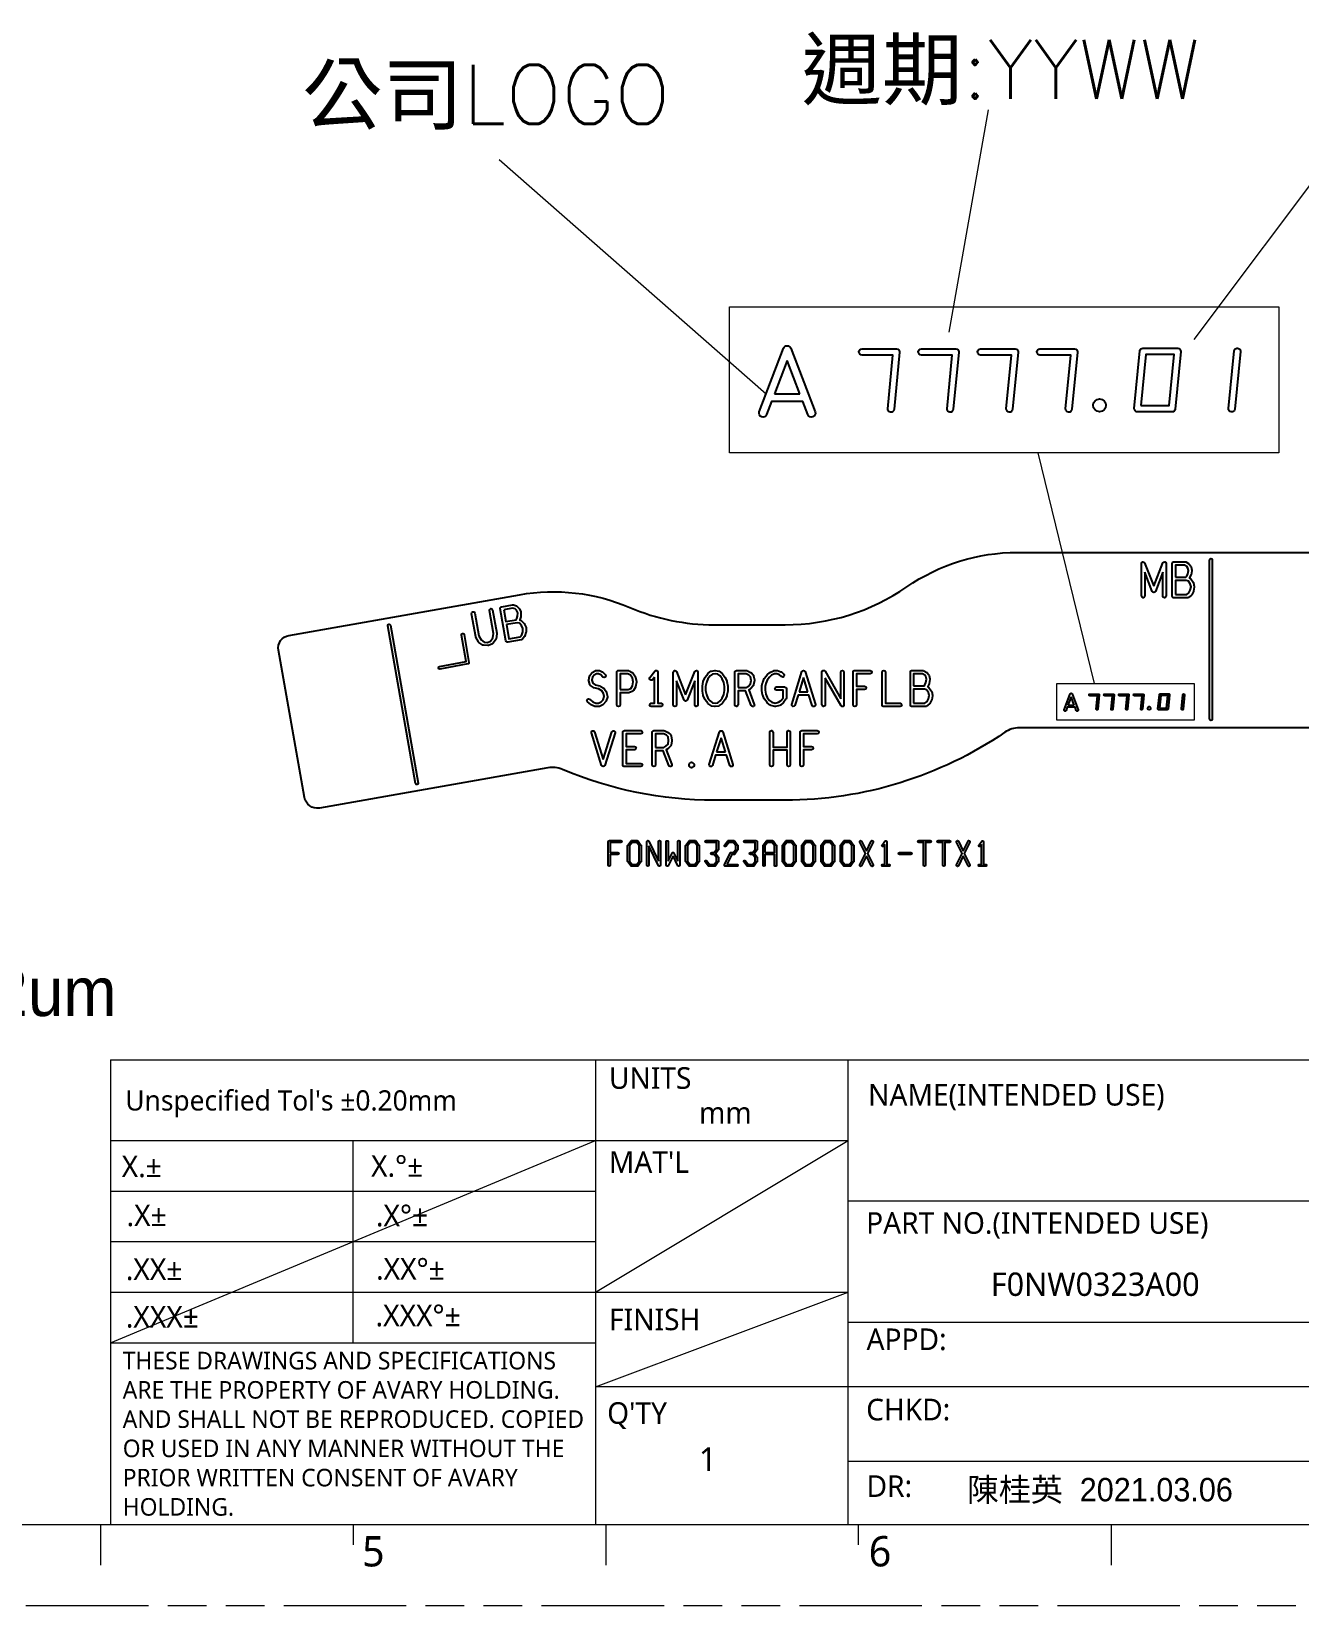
# Model space of a CAD drawing. Extents: x 3103 to 3424, y -52 to 175.
# Drawn here: x 3263.3 to 3361.6, y -52.4 to 69.6 of the extents above; entities that cross this region are included whole.
import ezdxf

# ---------------------------------------------------------------- set-up
doc = ezdxf.new("R2010")
doc.units = 0
doc.linetypes.add('PHANTOM', pattern=[29.5, 9.5, -1.5, 3, -1.5, 3, -1.5, 9.5])
doc.layers.get('0').update_dxf_attribs({"lineweight": 5})
doc.layers.add('0PAPERF', color=2, linetype='PHANTOM', lineweight=5, plot=False)
doc.layers.add('DIM', color=3, linetype='Continuous', lineweight=5)
doc.layers.add('備註', color=1, linetype='Continuous', lineweight=5)
doc.layers.add('gbr-dxf_layer0', color=7, linetype='Continuous')
doc.layers.add('gbr-outline-dxf_layer1', color=2, linetype='Continuous')
doc.styles.get("Standard").update_dxf_attribs({"font": 'txt.shx'})

msp = doc.modelspace()

# ---------------------------------------------------------------- linework, layer by layer
at = {"color": 0}
for p, q in [((3269.38, -10.12), (3269.38, -46.17)), ((3268.6, -46.17), (3268.6, -49.31)), ((3327.38, -46.17), (3327.38, -47.74)), ((3346.98, -46.17), (3346.98, -49.31))]:
    msp.add_line(p, q, dxfattribs=at)
for p, q in [((3269.38, -32.06), (3307, -32.06)), ((3365.01, -35.48), (3307, -35.48)), ((3326.6, -41.24), (3365.01, -41.24)), ((3111.83, -46.17), (3414.39, -46.17)), ((3288.19, -46.17), (3288.19, -47.74)), ((3307.79, -46.17), (3307.79, -49.31))]:
    msp.add_line(p, q)
msp.add_lwpolyline([(3326.6, -10.12), (3414.39, -10.12), (3414.39, -21.09), (3326.6, -21.09)], close=True)
at = {"layer": '0PAPERF'}
msp.add_line((3102.82, -52.44), (3424.27, -52.44), dxfattribs=at)
at = {"layer": 'gbr-dxf_layer0'}
for p, q in [((3321.86, 44.1), (3320.88, 41.53)), ((3322.84, 41.53), (3321.86, 44.1)), ((3320.88, 41.53), (3322.84, 41.53)), ((3323.13, 19.51), (3322.79, 18.41)), ((3322.79, 18.41), (3323.47, 18.41)), ((3323.47, 18.41), (3323.13, 19.51)), ((3343.89, 18.01), (3343.64, 17.37)), ((3343.64, 17.37), (3344.13, 17.37)), ((3344.13, 17.37), (3343.89, 18.01)), ((3316.74, 14.85), (3316.39, 13.75)), ((3317.08, 13.75), (3316.74, 14.85)), ((3316.39, 13.75), (3317.08, 13.75))]:
    msp.add_line(p, q, dxfattribs=at)
at = {"layer": 'gbr-dxf_layer0', "linetype": 'Continuous'}
for points in [[(3319.7, 40.12), (3321.58, 45.06, -0.687327), (3322.14, 45.06), (3324.03, 40.12, -0.998801), (3323.46, 39.91), (3323.07, 40.92), (3320.65, 40.92), (3320.26, 39.91, -0.996405)], [(3327.67, 44.52, -1), (3327.67, 45.01), (3330.34, 45.01, -0.444842), (3330.58, 44.74), (3330.15, 40.32, -1), (3329.66, 40.36), (3330.07, 44.52)], [(3332.27, 44.52, -1), (3332.27, 45.01), (3334.94, 45.01, -0.444842), (3335.18, 44.74), (3334.75, 40.32, -1), (3334.26, 40.36), (3334.67, 44.52)], [(3336.87, 44.52, -1), (3336.87, 45.01), (3339.54, 45.01, -0.444842), (3339.78, 44.74), (3339.35, 40.32, -1), (3338.86, 40.36), (3339.27, 44.52)], [(3341.47, 44.52, -1), (3341.47, 45.01), (3344.14, 45.01, -0.444842), (3344.38, 44.74), (3343.95, 40.32, -1), (3343.46, 40.36), (3343.87, 44.52)], [(3348.78, 40.38), (3349.22, 44.84, -0.386762), (3349.46, 45.06), (3352.15, 45.06, -0.444408), (3352.39, 44.79), (3351.96, 40.33, -0.386982), (3351.71, 40.11), (3349.03, 40.11, -0.444496)], [(3356.09, 40.38), (3356.53, 44.84, -1), (3357.02, 44.79), (3356.58, 40.33, -0.999988)], [(3351.73, 25.83), (3351.73, 28.37, -0.414228), (3351.86, 28.49), (3352.71, 28.49, -0.131409), (3352.78, 28.48), (3353, 28.35, -0.103821), (3353.04, 28.31), (3353.16, 28.15, -0.100684), (3353.19, 28.1), (3353.25, 27.85, -0.115176), (3353.25, 27.79), (3353.19, 27.49, -0.053996), (3353.18, 27.47), (3353.08, 27.26, -0.05895), (3353.07, 27.23), (3353.11, 27.22, -0.143041), (3353.16, 27.17), (3353.35, 26.92, -0.108813), (3353.38, 26.87), (3353.44, 26.57, -0.106419), (3353.44, 26.52), (3353.38, 26.22, -0.063512), (3353.37, 26.19), (3353.24, 25.94, -0.115791), (3353.2, 25.89), (3352.98, 25.73, -0.165512), (3352.9, 25.7), (3351.86, 25.7, -0.414228)], [(3354.63, 28.64, -1), (3354.83, 28.64), (3354.83, 16.29, -1), (3354.63, 16.29)], [(3297.39, 24.47, -1), (3297.64, 24.52), (3297.96, 22.74), (3298.12, 22.43), (3298.36, 22.27), (3298.62, 22.24), (3298.86, 22.35), (3299.03, 22.59), (3299.08, 22.94), (3298.77, 24.71, -1), (3299.02, 24.76), (3299.34, 22.97, -0.081568), (3299.34, 22.92), (3299.28, 22.53, -0.117259), (3299.26, 22.47), (3299.05, 22.18, -0.132094), (3299, 22.14), (3298.7, 22, -0.131979), (3298.64, 21.99), (3298.31, 22.02, -0.133537), (3298.25, 22.04), (3297.95, 22.24, -0.117518), (3297.91, 22.29), (3297.72, 22.64, -0.081728), (3297.71, 22.68)], [(3299.61, 24.86, -0.415238), (3299.72, 25.01), (3300.56, 25.16, -0.131106), (3300.63, 25.15), (3300.87, 25.07, -0.103056), (3300.91, 25.04), (3301.06, 24.9, -0.100913), (3301.09, 24.85), (3301.2, 24.62, -0.114644), (3301.21, 24.56), (3301.2, 24.26, -0.05365), (3301.2, 24.23), (3301.14, 24, -0.058939), (3301.13, 23.98), (3301.17, 23.97, -0.142814), (3301.23, 23.94), (3301.47, 23.72, -0.109602), (3301.5, 23.67), (3301.61, 23.39, -0.106344), (3301.62, 23.34), (3301.61, 23.04, -0.06441), (3301.6, 23.01), (3301.52, 22.74, -0.115927), (3301.49, 22.69), (3301.3, 22.48, -0.165119), (3301.23, 22.44), (3300.2, 22.26, -0.414822), (3300.05, 22.36)], [(3290.89, 23.54, -1), (3291.09, 23.57), (3293.24, 11.33, -1), (3293.04, 11.3)], [(3294.9, 20.38), (3296.96, 20.75), (3296.6, 22.81, -1), (3296.8, 22.85), (3297.18, 20.68, -0.414232), (3297.1, 20.57), (3294.93, 20.18, -1)], [(3306.38, 17.64, -1), (3306.54, 17.83), (3306.78, 17.63), (3307.03, 17.52), (3307.23, 17.52), (3307.43, 17.63), (3307.59, 17.8), (3307.66, 18.04), (3307.61, 18.28), (3307.48, 18.49), (3307.24, 18.63), (3306.88, 18.71, -0.109433), (3306.83, 18.74), (3306.61, 18.9, -0.154391), (3306.56, 18.97), (3306.47, 19.26, -0.132254), (3306.47, 19.33), (3306.53, 19.63, -0.108874), (3306.55, 19.67), (3306.71, 19.89, -0.103236), (3306.75, 19.92), (3306.97, 20.05, -0.131409), (3307.03, 20.06), (3307.26, 20.06, -0.091696), (3307.3, 20.06), (3307.52, 19.97, -0.120075), (3307.57, 19.94), (3307.76, 19.73, -1), (3307.57, 19.56), (3307.4, 19.74), (3307.23, 19.81), (3307.07, 19.81), (3306.9, 19.71), (3306.77, 19.54), (3306.72, 19.31), (3306.79, 19.08), (3306.96, 18.95), (3307.32, 18.88, -0.080052), (3307.35, 18.86), (3307.64, 18.69, -0.120623), (3307.68, 18.65), (3307.84, 18.4, -0.087313), (3307.86, 18.36), (3307.92, 18.06, -0.132213), (3307.92, 17.99), (3307.82, 17.7, -0.106211), (3307.8, 17.65), (3307.6, 17.44, -0.09468), (3307.57, 17.41), (3307.31, 17.28, -0.117009), (3307.26, 17.27), (3307, 17.27, -0.106001), (3306.95, 17.28), (3306.66, 17.41, -0.07002), (3306.63, 17.43)], [(3308.65, 17.4), (3308.65, 19.94, -0.414228), (3308.78, 20.06), (3309.54, 20.06, -0.117009), (3309.6, 20.05), (3309.85, 19.92, -0.136105), (3309.9, 19.88), (3310.09, 19.58, -0.098383), (3310.11, 19.54), (3310.18, 19.2, -0.093016), (3310.18, 19.15), (3310.11, 18.81, -0.09444), (3310.09, 18.77), (3309.94, 18.52, -0.150069), (3309.88, 18.47), (3309.59, 18.34, -0.106159), (3309.54, 18.33), (3308.91, 18.33), (3308.91, 17.4, -1)], [(3315.29, 18.5), (3315.29, 18.84, -0.047589), (3315.29, 18.86), (3315.35, 19.2, -0.056334), (3315.36, 19.23), (3315.49, 19.52, -0.060577), (3315.51, 19.55), (3315.7, 19.8, -0.069916), (3315.72, 19.83), (3315.94, 20, -0.12235), (3316, 20.02), (3316.25, 20.06, -0.082988), (3316.29, 20.06), (3316.55, 20.02, -0.122351), (3316.6, 20), (3316.83, 19.83, -0.069916), (3316.85, 19.8), (3317.04, 19.55, -0.060578), (3317.06, 19.52), (3317.18, 19.23, -0.056315), (3317.19, 19.2), (3317.26, 18.86, -0.047602), (3317.26, 18.84), (3317.26, 18.5, -0.047589), (3317.26, 18.47), (3317.19, 18.14, -0.056334), (3317.18, 18.11), (3317.06, 17.81, -0.060577), (3317.04, 17.79), (3316.85, 17.53, -0.069916), (3316.83, 17.51), (3316.6, 17.34, -0.12235), (3316.55, 17.31), (3316.29, 17.27, -0.082988), (3316.25, 17.27), (3316, 17.31, -0.122351), (3315.94, 17.34), (3315.72, 17.51, -0.069916), (3315.7, 17.53), (3315.51, 17.79, -0.060578), (3315.49, 17.81), (3315.36, 18.11, -0.056315), (3315.35, 18.14), (3315.29, 18.47, -0.047602)], [(3317.8, 17.4), (3317.8, 19.94, -0.414228), (3317.92, 20.06), (3318.72, 20.06, -0.117009), (3318.78, 20.05), (3319.03, 19.92, -0.089098), (3319.06, 19.9), (3319.22, 19.73, -0.143893), (3319.26, 19.66), (3319.32, 19.33, -0.093016), (3319.32, 19.28), (3319.26, 18.94, -0.13859), (3319.23, 18.88), (3319.04, 18.67, -0.081078), (3319, 18.64), (3318.88, 18.57), (3319.31, 17.44, -1), (3319.08, 17.35), (3318.63, 18.5), (3318.05, 18.5), (3318.05, 17.4, -1)], [(3319.89, 18.54), (3319.89, 18.84, -0.062483), (3319.9, 18.87), (3319.96, 19.12, -0.041311), (3319.97, 19.14), (3320.09, 19.44, -0.060577), (3320.11, 19.46), (3320.3, 19.72, -0.050694), (3320.32, 19.74), (3320.51, 19.91, -0.066258), (3320.53, 19.92), (3320.79, 20.05, -0.117009), (3320.85, 20.06), (3321.07, 20.06, -0.081089), (3321.11, 20.06), (3321.36, 19.97, -0.102423), (3321.41, 19.95), (3321.6, 19.78, -1), (3321.43, 19.59), (3321.26, 19.74), (3321.05, 19.81), (3320.88, 19.81), (3320.66, 19.7), (3320.49, 19.55), (3320.32, 19.32), (3320.2, 19.05), (3320.15, 18.82), (3320.15, 18.55), (3320.21, 18.24), (3320.32, 17.97), (3320.49, 17.74), (3320.68, 17.6), (3320.94, 17.53), (3321.2, 17.6), (3321.39, 17.74), (3321.54, 17.95), (3321.54, 18.54), (3321.04, 18.54, -1), (3321.04, 18.79), (3321.67, 18.79, -0.414228), (3321.8, 18.67), (3321.8, 17.91, -0.162307), (3321.77, 17.83), (3321.58, 17.58, -0.069939), (3321.56, 17.55), (3321.34, 17.38, -0.098883), (3321.29, 17.36), (3320.97, 17.27, -0.130955), (3320.91, 17.27), (3320.59, 17.36, -0.098885), (3320.55, 17.38), (3320.32, 17.55, -0.069951), (3320.3, 17.58), (3320.11, 17.83, -0.060578), (3320.09, 17.86), (3319.97, 18.15, -0.056315), (3319.96, 18.18), (3319.9, 18.52, -0.047602)], [(3322.22, 17.44), (3323.01, 19.98, -0.735208), (3323.25, 19.98), (3324.05, 17.44, -1), (3323.8, 17.36), (3323.55, 18.16), (3322.71, 18.16), (3322.46, 17.36, -1)], [(3326.97, 17.4), (3326.97, 19.94, -0.414228), (3327.1, 20.06), (3328.31, 20.06, -1), (3328.31, 19.81), (3327.23, 19.81), (3327.23, 18.84), (3327.86, 18.84, -1), (3327.86, 18.58), (3327.23, 18.58), (3327.23, 17.4, -1)], [(3329.23, 17.4), (3329.23, 19.94, -1), (3329.48, 19.94), (3329.48, 17.52), (3330.62, 17.52, -1), (3330.62, 17.27), (3329.35, 17.27, -0.414228)], [(3331.42, 17.4), (3331.42, 19.94, -0.414228), (3331.55, 20.06), (3332.4, 20.06, -0.131409), (3332.47, 20.05), (3332.69, 19.92, -0.103821), (3332.73, 19.89), (3332.85, 19.72, -0.100684), (3332.87, 19.67), (3332.94, 19.42, -0.115176), (3332.94, 19.36), (3332.88, 19.06, -0.053996), (3332.87, 19.04), (3332.77, 18.83, -0.05895), (3332.76, 18.8), (3332.8, 18.79, -0.143041), (3332.85, 18.74), (3333.04, 18.49, -0.108813), (3333.07, 18.44), (3333.13, 18.14, -0.106419), (3333.13, 18.09), (3333.07, 17.79, -0.063512), (3333.06, 17.76), (3332.93, 17.51, -0.115791), (3332.89, 17.47), (3332.67, 17.3, -0.165512), (3332.59, 17.27), (3331.55, 17.27, -0.414228)], [(3343.35, 17.01), (3343.82, 18.25, -0.687327), (3343.96, 18.25), (3344.43, 17.01, -0.998801), (3344.29, 16.96), (3344.19, 17.21), (3343.58, 17.21), (3343.49, 16.96, -0.996405)], [(3345.34, 18.11, -1), (3345.34, 18.24), (3346.01, 18.24, -0.444842), (3346.07, 18.17), (3345.96, 17.06, -1), (3345.84, 17.07), (3345.94, 18.11)], [(3346.49, 18.11, -1), (3346.49, 18.24), (3347.16, 18.24, -0.444842), (3347.22, 18.17), (3347.11, 17.06, -1), (3346.99, 17.07), (3347.09, 18.11)], [(3347.64, 18.11, -1), (3347.64, 18.24), (3348.31, 18.24, -0.444842), (3348.37, 18.17), (3348.26, 17.06, -1), (3348.14, 17.07), (3348.24, 18.11)], [(3348.79, 18.11, -1), (3348.79, 18.24), (3349.46, 18.24, -0.444842), (3349.52, 18.17), (3349.41, 17.06, -1), (3349.29, 17.07), (3349.39, 18.11)], [(3350.62, 17.08), (3350.73, 18.19, -0.386762), (3350.79, 18.25), (3351.46, 18.25, -0.444408), (3351.52, 18.18), (3351.41, 17.07, -0.386982), (3351.35, 17.01), (3350.68, 17.01, -0.444496)], [(3352.44, 17.08), (3352.55, 18.19, -1), (3352.68, 18.18), (3352.57, 17.07, -0.999988)], [(3309.12, 12.74), (3309.12, 15.28, -0.414228), (3309.24, 15.4), (3310.51, 15.4, -1), (3310.51, 15.15), (3309.37, 15.15), (3309.37, 14.18), (3310.01, 14.18, -1), (3310.01, 13.92), (3309.37, 13.92), (3309.37, 12.86), (3310.51, 12.86, -1), (3310.51, 12.61), (3309.24, 12.61, -0.414228)], [(3311.4, 12.74), (3311.4, 15.28, -0.414228), (3311.53, 15.4), (3312.32, 15.4, -0.117009), (3312.38, 15.39), (3312.63, 15.26, -0.089098), (3312.67, 15.24), (3312.83, 15.07, -0.143893), (3312.86, 15), (3312.92, 14.66, -0.093016), (3312.92, 14.62), (3312.86, 14.28, -0.13859), (3312.83, 14.22), (3312.64, 14.01, -0.081078), (3312.61, 13.98), (3312.48, 13.91), (3312.92, 12.78, -1), (3312.68, 12.69), (3312.24, 13.84), (3311.66, 13.84), (3311.66, 12.74, -1)], [(3315.82, 12.77), (3316.62, 15.31, -0.735208), (3316.86, 15.31), (3317.65, 12.77, -1), (3317.41, 12.7), (3317.16, 13.5), (3316.31, 13.5), (3316.06, 12.7, -1)], [(3320.51, 12.74), (3320.51, 15.28, -1), (3320.77, 15.28), (3320.77, 14.13), (3321.85, 14.13), (3321.85, 15.28, -1), (3322.1, 15.28), (3322.1, 12.74, -1), (3321.85, 12.74), (3321.85, 13.88), (3320.77, 13.88), (3320.77, 12.74, -1)], [(3322.86, 12.74), (3322.86, 15.28, -0.414228), (3322.99, 15.4), (3324.2, 15.4, -1), (3324.2, 15.15), (3323.12, 15.15), (3323.12, 14.18), (3323.75, 14.18, -1), (3323.75, 13.92), (3323.12, 13.92), (3323.12, 12.74, -1)], [(3314.26, 12.69), (3314.26, 12.78, -0.252286), (3314.32, 12.88), (3314.38, 12.93, -0.301775), (3314.52, 12.93), (3314.58, 12.88, -0.252194), (3314.64, 12.78), (3314.64, 12.69, -0.252286), (3314.58, 12.59), (3314.52, 12.55, -0.302407), (3314.38, 12.55), (3314.32, 12.59, -0.252286)], [(3307.99, 4.96), (3307.99, 6.79, -0.414239), (3308.07, 6.87), (3308.96, 6.87, -1), (3308.96, 6.72), (3308.14, 6.72), (3308.14, 5.95), (3308.74, 5.95, -1), (3308.74, 5.8), (3308.14, 5.8), (3308.14, 4.96, -1)], [(3309.49, 5.26), (3309.49, 6.49, -0.159612), (3309.51, 6.53), (3309.73, 6.84, -0.240361), (3309.79, 6.87), (3310.24, 6.87, -0.240361), (3310.3, 6.84), (3310.52, 6.53, -0.159612), (3310.54, 6.49), (3310.54, 5.26, -0.159612), (3310.52, 5.22), (3310.3, 4.91, -0.240361), (3310.24, 4.88), (3309.79, 4.88, -0.240361), (3309.73, 4.91), (3309.51, 5.22, -0.159612)], [(3313.99, 5.26), (3313.99, 6.49, -0.159612), (3314.01, 6.53), (3314.23, 6.84, -0.240361), (3314.29, 6.87), (3314.74, 6.87, -0.240361), (3314.8, 6.84), (3315.02, 6.53, -0.159612), (3315.04, 6.49), (3315.04, 5.26, -0.159612), (3315.02, 5.22), (3314.8, 4.91, -0.240361), (3314.74, 4.88), (3314.29, 4.88, -0.240361), (3314.23, 4.91), (3314.01, 5.22, -0.159612)], [(3315.51, 5.22, -1), (3315.63, 5.31), (3315.83, 5.03), (3316.2, 5.03), (3316.38, 5.29), (3316.38, 5.54), (3316.2, 5.8), (3316.01, 5.8, -1), (3316.01, 5.95), (3316.2, 5.95), (3316.38, 6.21), (3316.38, 6.72), (3315.57, 6.72, -1), (3315.57, 6.87), (3316.46, 6.87, -0.414239), (3316.54, 6.79), (3316.54, 6.18, -0.159612), (3316.52, 6.14), (3316.33, 5.88), (3316.52, 5.61, -0.159612), (3316.54, 5.57), (3316.54, 5.26, -0.159612), (3316.52, 5.22), (3316.3, 4.91, -0.240361), (3316.24, 4.88), (3315.79, 4.88, -0.240361), (3315.73, 4.91)], [(3318.51, 5.22, -1), (3318.63, 5.31), (3318.83, 5.03), (3319.2, 5.03), (3319.38, 5.29), (3319.38, 5.54), (3319.2, 5.8), (3319.01, 5.8, -1), (3319.01, 5.95), (3319.2, 5.95), (3319.38, 6.21), (3319.38, 6.72), (3318.57, 6.72, -1), (3318.57, 6.87), (3319.46, 6.87, -0.414239), (3319.54, 6.79), (3319.54, 6.18, -0.159612), (3319.52, 6.14), (3319.33, 5.88), (3319.52, 5.61, -0.159612), (3319.54, 5.57), (3319.54, 5.26, -0.159612), (3319.52, 5.22), (3319.3, 4.91, -0.240361), (3319.24, 4.88), (3318.79, 4.88, -0.240361), (3318.73, 4.91)], [(3319.99, 4.96), (3319.99, 6.49, -0.159612), (3320.01, 6.53), (3320.23, 6.84, -0.240361), (3320.29, 6.87), (3320.74, 6.87, -0.240361), (3320.8, 6.84), (3321.02, 6.53, -0.159612), (3321.04, 6.49), (3321.04, 4.96, -1), (3320.88, 4.96), (3320.88, 5.8), (3320.14, 5.8), (3320.14, 4.96, -1)], [(3321.49, 5.26), (3321.49, 6.49, -0.159612), (3321.51, 6.53), (3321.73, 6.84, -0.240361), (3321.79, 6.87), (3322.24, 6.87, -0.240361), (3322.3, 6.84), (3322.52, 6.53, -0.159612), (3322.54, 6.49), (3322.54, 5.26, -0.159612), (3322.52, 5.22), (3322.3, 4.91, -0.240361), (3322.24, 4.88), (3321.79, 4.88, -0.240361), (3321.73, 4.91), (3321.51, 5.22, -0.159612)], [(3322.99, 5.26), (3322.99, 6.49, -0.159612), (3323.01, 6.53), (3323.23, 6.84, -0.240361), (3323.29, 6.87), (3323.74, 6.87, -0.240361), (3323.8, 6.84), (3324.02, 6.53, -0.159612), (3324.04, 6.49), (3324.04, 5.26, -0.159612), (3324.02, 5.22), (3323.8, 4.91, -0.240361), (3323.74, 4.88), (3323.29, 4.88, -0.240361), (3323.23, 4.91), (3323.01, 5.22, -0.159612)], [(3324.49, 5.26), (3324.49, 6.49, -0.159612), (3324.51, 6.53), (3324.73, 6.84, -0.240361), (3324.79, 6.87), (3325.24, 6.87, -0.240361), (3325.3, 6.84), (3325.52, 6.53, -0.159612), (3325.54, 6.49), (3325.54, 5.26, -0.159612), (3325.52, 5.22), (3325.3, 4.91, -0.240361), (3325.24, 4.88), (3324.79, 4.88, -0.240361), (3324.73, 4.91), (3324.51, 5.22, -0.159612)], [(3325.99, 5.26), (3325.99, 6.49, -0.159612), (3326.01, 6.53), (3326.23, 6.84, -0.240361), (3326.29, 6.87), (3326.74, 6.87, -0.240361), (3326.8, 6.84), (3327.02, 6.53, -0.159612), (3327.04, 6.49), (3327.04, 5.26, -0.159612), (3327.02, 5.22), (3326.8, 4.91, -0.240361), (3326.74, 4.88), (3326.29, 4.88, -0.240361), (3326.23, 4.91), (3326.01, 5.22, -0.159612)], [(3332.07, 6.72, -1), (3332.07, 6.87), (3332.96, 6.87, -1), (3332.96, 6.72), (3332.59, 6.72), (3332.59, 4.96, -1), (3332.44, 4.96), (3332.44, 6.72)], [(3333.57, 6.72, -1), (3333.57, 6.87), (3334.46, 6.87, -1), (3334.46, 6.72), (3334.09, 6.72), (3334.09, 4.96, -1), (3333.94, 4.96), (3333.94, 6.72)], [(3330.57, 5.8, -1), (3330.57, 5.95), (3331.46, 5.95, -1), (3331.46, 5.8)]]:
    msp.add_lwpolyline(points, format="xyb", close=True, dxfattribs=at)
for points in [[(3349.3, 40.61), (3351.48, 40.61), (3351.87, 44.57), (3349.69, 44.57)], [(3351.98, 27.31), (3352.79, 27.31), (3352.86, 27.38), (3352.94, 27.56), (3353, 27.81), (3352.94, 28.01), (3352.85, 28.14), (3352.68, 28.24), (3351.98, 28.24)], [(3351.98, 25.95), (3352.86, 25.95), (3353.02, 26.08), (3353.13, 26.29), (3353.19, 26.55), (3353.13, 26.79), (3352.98, 26.99), (3352.82, 27.05), (3351.98, 27.05)], [(3299.89, 24.78), (3300.05, 23.87), (3300.84, 24), (3300.9, 24.09), (3300.95, 24.28), (3300.96, 24.54), (3300.87, 24.73), (3300.76, 24.84), (3300.57, 24.9)], [(3300.09, 23.62), (3300.28, 22.53), (3301.15, 22.68), (3301.29, 22.84), (3301.36, 23.06), (3301.36, 23.32), (3301.27, 23.55), (3301.09, 23.73), (3300.91, 23.76)], [(3308.91, 18.58), (3309.52, 18.58), (3309.74, 18.68), (3309.87, 18.88), (3309.92, 19.18), (3309.87, 19.47), (3309.71, 19.71), (3309.51, 19.81), (3308.91, 19.81)], [(3315.54, 18.51), (3315.6, 18.2), (3315.72, 17.93), (3315.89, 17.7), (3316.07, 17.56), (3316.27, 17.53), (3316.48, 17.56), (3316.66, 17.7), (3316.83, 17.93), (3316.94, 18.2), (3317, 18.51), (3317, 18.82), (3316.94, 19.14), (3316.83, 19.41), (3316.66, 19.64), (3316.48, 19.77), (3316.27, 19.81), (3316.07, 19.77), (3315.89, 19.64), (3315.72, 19.41), (3315.6, 19.14), (3315.54, 18.82)], [(3318.05, 18.75), (3318.68, 18.75), (3318.86, 18.85), (3319.01, 19.02), (3319.07, 19.3), (3319.01, 19.58), (3318.89, 19.71), (3318.69, 19.81), (3318.05, 19.81)], [(3331.67, 18.88), (3332.48, 18.88), (3332.55, 18.95), (3332.63, 19.13), (3332.68, 19.38), (3332.63, 19.59), (3332.54, 19.71), (3332.37, 19.81), (3331.67, 19.81)], [(3331.67, 17.52), (3332.55, 17.52), (3332.71, 17.65), (3332.82, 17.86), (3332.88, 18.12), (3332.82, 18.36), (3332.67, 18.56), (3332.51, 18.62), (3331.67, 18.62)], [(3350.75, 17.14), (3351.29, 17.14), (3351.39, 18.13), (3350.84, 18.13)], [(3311.66, 14.09), (3312.29, 14.09), (3312.46, 14.19), (3312.62, 14.36), (3312.67, 14.64), (3312.62, 14.92), (3312.5, 15.05), (3312.29, 15.15), (3311.66, 15.15)], [(3309.64, 5.29), (3309.83, 5.03), (3310.2, 5.03), (3310.38, 5.29), (3310.38, 6.46), (3310.2, 6.72), (3309.83, 6.72), (3309.64, 6.46)], [(3314.14, 5.29), (3314.33, 5.03), (3314.7, 5.03), (3314.88, 5.29), (3314.88, 6.46), (3314.7, 6.72), (3314.33, 6.72), (3314.14, 6.46)], [(3320.14, 5.95), (3320.88, 5.95), (3320.88, 6.46), (3320.7, 6.72), (3320.33, 6.72), (3320.14, 6.46)], [(3321.64, 5.29), (3321.83, 5.03), (3322.2, 5.03), (3322.38, 5.29), (3322.38, 6.46), (3322.2, 6.72), (3321.83, 6.72), (3321.64, 6.46)], [(3323.14, 5.29), (3323.33, 5.03), (3323.7, 5.03), (3323.88, 5.29), (3323.88, 6.46), (3323.7, 6.72), (3323.33, 6.72), (3323.14, 6.46)], [(3324.64, 5.29), (3324.83, 5.03), (3325.2, 5.03), (3325.38, 5.29), (3325.38, 6.46), (3325.2, 6.72), (3324.83, 6.72), (3324.64, 6.46)], [(3326.14, 5.29), (3326.33, 5.03), (3326.7, 5.03), (3326.88, 5.29), (3326.88, 6.46), (3326.7, 6.72), (3326.33, 6.72), (3326.14, 6.46)]]:
    msp.add_lwpolyline(points, close=True, dxfattribs=at)
for points in [[(3349.35, 25.83), (3349.35, 28.37, -0.83098), (3349.59, 28.41), (3350.3, 26.6)], [(3350.3, 26.6), (3351.01, 28.41, -0.83098), (3351.25, 28.37), (3351.25, 25.83, -1), (3351, 25.83), (3351, 27.69)], [(3349.6, 27.69), (3349.6, 25.83, -1), (3349.35, 25.83)], [(3351, 27.69), (3350.42, 26.2, -0.683355), (3350.18, 26.2), (3349.6, 27.69)], [(3311.22, 19.51), (3311.6, 20.01, -0.720771), (3311.83, 19.94), (3311.83, 17.52), (3312.08, 17.52, -1), (3312.08, 17.27), (3311.32, 17.27, -1), (3311.32, 17.52), (3311.57, 17.52), (3311.57, 19.56)], [(3311.57, 19.56), (3311.42, 19.35, -1), (3311.22, 19.51)], [(3313.03, 17.4), (3313.03, 19.94, -0.83098), (3313.28, 19.98), (3313.99, 18.17)], [(3313.99, 18.17), (3314.69, 19.98, -0.83098), (3314.94, 19.94), (3314.94, 17.4, -1), (3314.69, 17.4), (3314.69, 19.26)], [(3324.56, 17.4), (3324.56, 19.94, -0.768455), (3324.8, 20), (3326.02, 17.87)], [(3326.02, 17.87), (3326.02, 19.94, -1), (3326.27, 19.94), (3326.27, 17.4, -0.768455), (3326.04, 17.33), (3324.81, 19.46)], [(3313.29, 19.26), (3313.29, 17.4, -1), (3313.03, 17.4)], [(3314.69, 19.26), (3314.11, 17.77, -0.683355), (3313.87, 17.77), (3313.29, 19.26)], [(3324.81, 19.46), (3324.81, 17.4, -1), (3324.56, 17.4)], [(3306.68, 15.24, -1), (3306.92, 15.31), (3307.59, 13.16)], [(3307.59, 13.16), (3308.27, 15.31, -1), (3308.51, 15.24), (3307.71, 12.7, -0.735208), (3307.47, 12.7), (3306.68, 15.24)], [(3310.99, 4.96), (3310.99, 6.79, -0.796906), (3311.14, 6.83), (3311.88, 5.29)], [(3311.14, 6.46), (3311.14, 4.96, -1), (3310.99, 4.96)], [(3311.88, 5.29), (3311.88, 6.79, -1), (3312.04, 6.79), (3312.04, 4.96, -0.796906), (3311.89, 4.92), (3311.14, 6.46)], [(3312.49, 4.96), (3312.49, 6.79, -1), (3312.64, 6.79), (3312.64, 5.29)], [(3313.38, 5.29), (3313.38, 6.79, -1), (3313.54, 6.79), (3313.54, 4.96, -0.796906), (3313.39, 4.92), (3313.01, 5.7)], [(3317, 4.99), (3317.45, 5.91, -0.287727), (3317.51, 5.95), (3317.7, 5.95), (3317.88, 6.21), (3317.88, 6.46), (3317.7, 6.72), (3317.33, 6.72), (3317.13, 6.44, -1), (3317.01, 6.53), (3317.23, 6.84, -0.240361), (3317.29, 6.87), (3317.74, 6.87, -0.240361), (3317.8, 6.84), (3318.02, 6.53, -0.159612), (3318.04, 6.49), (3318.04, 6.18, -0.159612), (3318.02, 6.14), (3317.8, 5.83, -0.240361), (3317.74, 5.8), (3317.56, 5.8), (3317.19, 5.03)], [(3327.5, 4.99), (3327.93, 5.88), (3327.5, 6.76, -1), (3327.64, 6.83), (3328.01, 6.05)], [(3328.01, 6.05), (3328.39, 6.83, -1), (3328.53, 6.76), (3328.1, 5.88), (3328.53, 4.99, -1), (3328.39, 4.92), (3328.01, 5.7)], [(3329.23, 6.53), (3329.45, 6.84, -0.726915), (3329.59, 6.79), (3329.59, 5.03), (3329.74, 5.03, -1), (3329.74, 4.88), (3329.29, 4.88, -1), (3329.29, 5.03), (3329.44, 5.03), (3329.44, 6.56)], [(3329.44, 6.56), (3329.35, 6.44, -1), (3329.23, 6.53)], [(3335, 4.99), (3335.43, 5.88), (3335, 6.76, -1), (3335.14, 6.83), (3335.51, 6.05)], [(3335.51, 6.05), (3335.89, 6.83, -1), (3336.03, 6.76), (3335.6, 5.88), (3336.03, 4.99, -1), (3335.89, 4.92), (3335.51, 5.7)], [(3336.73, 6.53), (3336.95, 6.84, -0.726915), (3337.09, 6.79), (3337.09, 5.03), (3337.24, 5.03, -1), (3337.24, 4.88), (3336.79, 4.88, -1), (3336.79, 5.03), (3336.94, 5.03), (3336.94, 6.56)], [(3336.94, 6.56), (3336.85, 6.44, -1), (3336.73, 6.53)], [(3313.01, 5.7), (3312.64, 4.92, -0.796918), (3312.49, 4.96)], [(3312.64, 5.29), (3312.95, 5.91, -0.625713), (3313.08, 5.91), (3313.38, 5.29)], [(3317.19, 5.03), (3317.96, 5.03, -1), (3317.96, 4.88), (3317.07, 4.88, -0.554724), (3317, 4.99)], [(3328.01, 5.7), (3327.64, 4.92, -1), (3327.5, 4.99)], [(3335.51, 5.7), (3335.14, 4.92, -1), (3335, 4.99)]]:
    msp.add_lwpolyline(points, format="xyb", dxfattribs=at)
at = {"layer": 'gbr-dxf_layer0'}
for centre, radius in [((3346.09, 40.63), 0.496), ((3349.94, 17.14), 0.124)]:
    msp.add_circle(centre, radius, dxfattribs=at)
at = {"layer": 'gbr-outline-dxf_layer1', "linetype": 'Continuous'}
msp.add_lwpolyline([(3282.41, 21.63, -0.414233), (3283.22, 22.79), (3301.09, 25.94, -0.145892), (3309.66, 24.95, 0.101585), (3316.2, 23.61), (3321.7, 23.61, 0.152268), (3331.14, 26.55, -0.152268), (3339.72, 29.22), (3364.59, 29.22, -0.414215), (3365.59, 28.22), (3365.59, 16.62, -0.414215), (3364.59, 15.62), (3339.87, 15.62, 0.151039), (3338.74, 15.27, -0.151026), (3321.7, 10.01), (3316.2, 10.01, -0.100411), (3304.43, 12.39, 0.144694), (3303.31, 12.52), (3285.58, 9.4, -0.414157), (3284.43, 10.21)], format="xyb", close=True, dxfattribs=at)
at = {"layer": '備註', "linetype": 'Continuous'}
for p, q in [((3334.42, 46.3), (3337.47, 63.55)), ((3353.43, 45.73), (3366.06, 62.57)), ((3299.52, 59.69), (3320.23, 41.53)), ((3341.3, 36.95), (3345.67, 19.05))]:
    msp.add_line(p, q, dxfattribs=at)
at = {"layer": '備註', "color": 0}
for p, q in [((3269.38, -10.12), (3414.39, -10.12)), ((3307, -10.12), (3307, -46.17)), ((3326.6, -46.17), (3326.6, -10.12)), ((3269.38, -32.06), (3307, -16.39)), ((3269.38, -16.39), (3326.6, -16.39)), ((3288.19, -32.06), (3288.19, -16.39)), ((3307, -28.14), (3326.6, -16.39)), ((3269.38, -20.31), (3307, -20.31)), ((3269.38, -24.22), (3307, -24.22)), ((3269.38, -28.14), (3326.6, -28.14)), ((3307, -35.48), (3326.6, -28.14)), ((3414.39, -30.5), (3326.6, -30.5))]:
    msp.add_line(p, q, dxfattribs=at)
at = {"layer": '備註', "linetype": 'Continuous'}
for points in [[(3317.39, 48.26), (3359.99, 48.26), (3359.99, 36.95), (3317.39, 36.95)], [(3342.77, 19.05), (3353.42, 19.05), (3353.42, 16.22), (3342.77, 16.22)]]:
    msp.add_lwpolyline(points, close=True, dxfattribs=at)

# ---------------------------------------------------------------- texts
at = {"color": 0, "char_height": 1.6744, "attachment_point": 1}
for s, insert, width in [('{\\fMicrosoft JhengHei|b0|i0|c136|p0;UNITS}', (3308.04, -10.7), 7.7885), ('{\\fMicrosoft JhengHei|b0|i0|c136|p0;X.%%P}', (3270.25, -17.55), 7.7885), ('{\\fMicrosoft JhengHei|b0|i0|c136|p0;.X%%P}', (3270.63, -21.35), 2.845), ('{\\fMicrosoft JhengHei|b0|i0|c136|p0;.XX%%P}', (3270.57, -25.53), 7.7885), ('{\\fMicrosoft JhengHei|b0|i0|c136|p0;.XX%%D%%P}', (3289.98, -25.5), 7.7885), ('{\\fMicrosoft JhengHei|b0|i0|c136|p0;.XXX%%P}', (3270.57, -29.21), 7.7885), ('{\\fMicrosoft JhengHei|b0|i0|c136|p0;.XXX%%D%%P}', (3289.94, -29.11), 7.7885), ('{\\fMicrosoft JhengHei|b0|i0|c136|p0;FINISH}', (3308.05, -29.42), 7.7885), ("{\\fMicrosoft JhengHei|b0|i0|c136|p0;Q'TY}", (3307.9, -36.68), 5.7415)]:
    msp.add_mtext(s, dxfattribs=dict(at, insert=insert, width=width))
at = {"linetype": 'Continuous', "insert": (3337.66, -26.62), "char_height": 1.8144, "width": 17.9543, "attachment_point": 1, "bg_fill": 2}
msp.add_mtext('{\\fMicrosoft JhengHei|b0|i0|c136|p18;F0NW0323A00}', dxfattribs=at)
at = {"color": 3, "insert": (3270.33, -32.77), "char_height": 1.3608, "width": 36.2578, "attachment_point": 1}
msp.add_mtext('{\\fMicrosoft JhengHei|b0|i0|c136|p0;THESE DRAWINGS AND SPECIFICATIONS ARE THE PROPERTY OF AVARY HOLDING. AND SHALL NOT BE REPRODUCED. COPIED OR USED IN ANY MANNER WITHOUT THE PRIOR WRITTEN CONSENT OF AVARY HOLDING.}', dxfattribs=at)
at = {"linetype": 'Continuous', "insert": (3335.81, -42.55), "char_height": 1.8144, "width": 30.2325, "attachment_point": 1}
msp.add_mtext('{\\fPMingLiU|b0|i0|c136|p18;陳桂英  2021.03.06}', dxfattribs=at)
at = {"layer": 'DIM', "color": 0, "char_height": 2.3515, "width": 1.4316, "attachment_point": 1}
for s, insert in [('{\\fMicrosoft JhengHei|b0|i0|c136|p0;5}', (3288.89, -47.06)), ('{\\fMicrosoft JhengHei|b0|i0|c136|p0;6}', (3328.19, -47.06))]:
    msp.add_mtext(s, dxfattribs=dict(at, insert=insert))
at = {"layer": '備註', "color": 1, "linetype": 'Continuous', "attachment_point": 1}
for s, insert, char_height, width in [('週期:YYWW', (3322.98, 68.97), 4.574, 45.2301), ('公司LOGO', (3284.24, 67.03), 4.574, 34.6897), ('{\\fPMingLiU|b0|i0|c136|p18;最小線距76.2um}', (3232.73, -2.95), 3.78, 56.3931)]:
    msp.add_mtext(s, dxfattribs=dict(at, insert=insert, char_height=char_height, width=width))
at = {"layer": '備註', "color": 0, "attachment_point": 1}
for s, insert, char_height, width in [('{\\fMicrosoft JhengHei|b0|i0|c136|p0;NAME(INTENDED USE)}', (3328.14, -12), 1.6744, 33.1152), ('{\\fMicrosoft JhengHei|b0|i0|c136|p0;mm}', (3315.03, -13.39), 1.6744, 7.7885), ('{\\fMicrosoft JhengHei|b0|i0|c136|p0;X.%%D%%P}', (3289.59, -17.52), 1.6744, 7.7885), ("{\\fMicrosoft JhengHei|b0|i0|c136|p0;MAT'L}", (3308.03, -17.22), 1.6744, 7.7885), ('{\\fMicrosoft JhengHei|b0|i0|c136|p0;.X%%D%%P}', (3289.97, -21.36), 1.6744, 7.7885), ('{\\fMicrosoft JhengHei|b0|i0|c136|p0;PART NO.(INTENDED USE)}', (3327.99, -21.94), 1.6744, 33.9361), ('{\\fMicrosoft JhengHei|b0|i0|c136|p0;APPD:}', (3328.02, -30.96), 1.6744, 7.7885), ('{\\fMicrosoft JhengHei|b0|i0|c136|p0;CHKD:}', (3327.99, -36.41), 1.6744, 7.7885), ('{\\fMicrosoft JhengHei|b0|i0|c136|p0;1}', (3315.02, -40.18), 1.832, 1.8138), ('{\\fMicrosoft JhengHei|b0|i0|c136|p0;DR:}', (3328.02, -42.35), 1.6744, 7.7885)]:
    msp.add_mtext(s, dxfattribs=dict(at, insert=insert, char_height=char_height, width=width))
at = {"layer": '備註', "color": 0, "lineweight": 0, "ltscale": 2, "insert": (3270.53, -12.49), "char_height": 1.5676, "attachment_point": 1}
msp.add_mtext("{\\fMicrosoft JhengHei|b0|i0|c136|p0;Unspecified Tol's %%P0.20mm}", dxfattribs=at)

doc.saveas('drawing.dxf')
